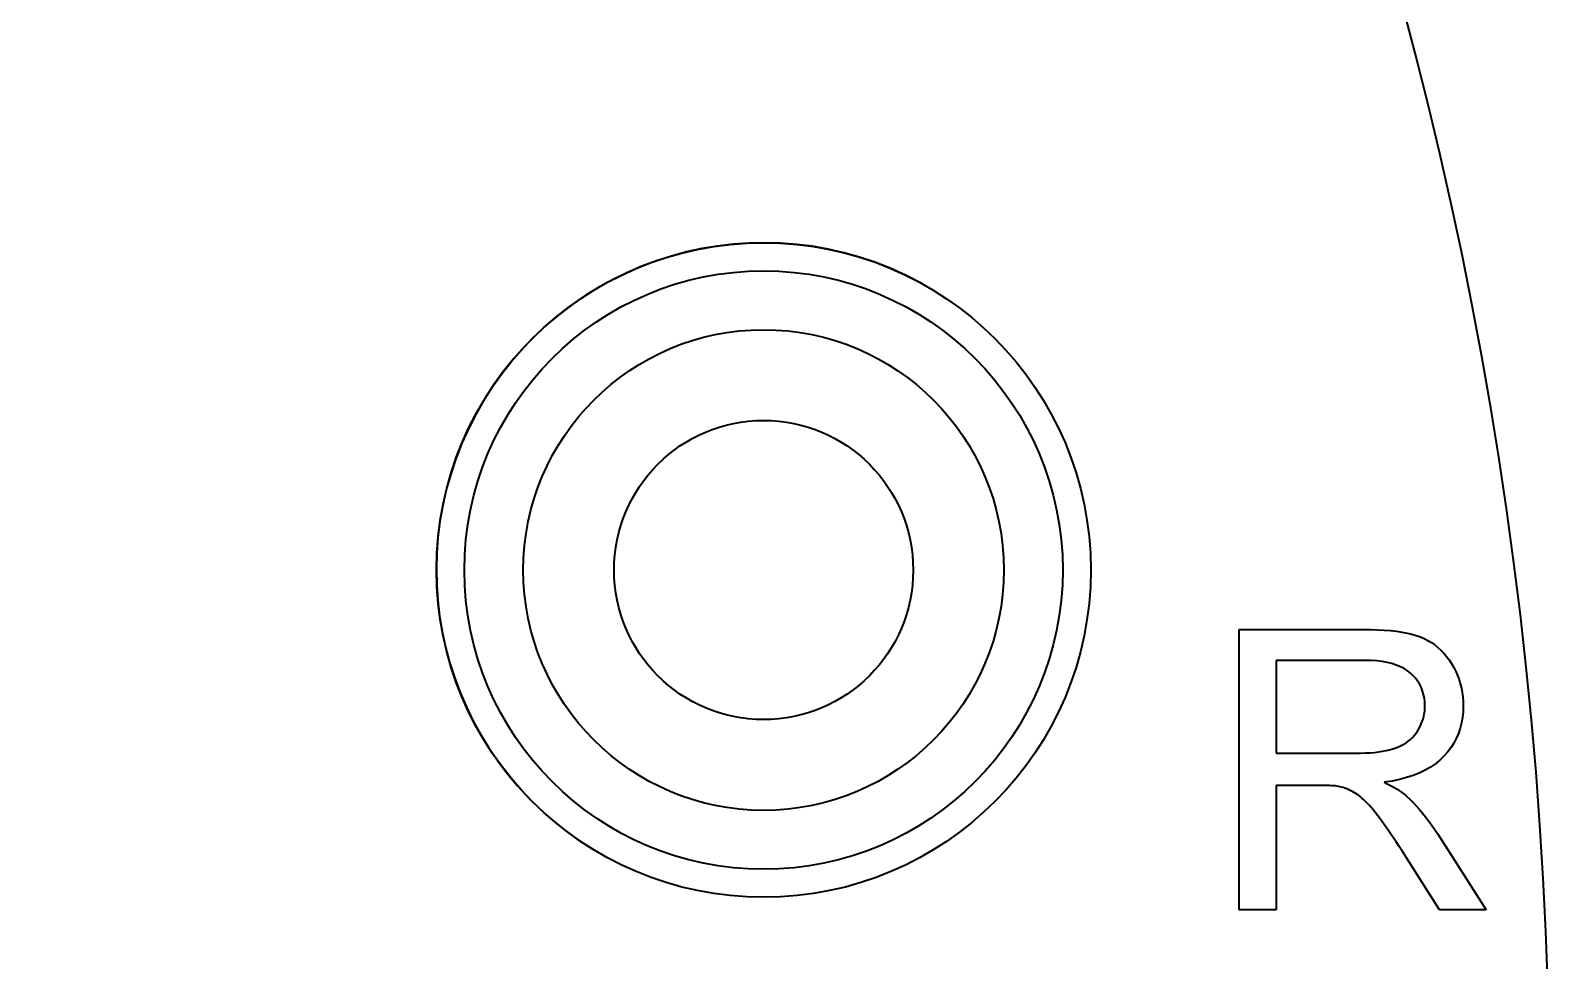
# Model space of a CAD drawing. Extents: x 23 to 472, y 3 to 294.
# Drawn here: x 160.19 to 166.29, y 109.56 to 113.29 of the extents above; entities that cross this region are included whole.
import ezdxf

# ---------------------------------------------------------------- set-up
doc = ezdxf.new("R2010")
doc.units = 0
doc.layers.get('0').update_dxf_attribs({"lineweight": 13})

msp = doc.modelspace()

# ---------------------------------------------------------------- linework, layer by layer
at = {"color": 7, "lineweight": 35, "ltscale": 0.028125}
msp.add_line((165.0427, 109.7637), (165.0427, 110.8887), dxfattribs=at)
at = {"color": 7, "lineweight": 35, "ltscale": 0.01247}
msp.add_line((165.0427, 110.8887), (165.5415, 110.8887), dxfattribs=at)
at = {"color": 7, "lineweight": 35, "ltscale": 0.000734175}
msp.add_line((165.5415, 110.8887), (165.5708, 110.8884), dxfattribs=at)
at = {"color": 7, "lineweight": 35, "ltscale": 0.000698175}
msp.add_line((165.5708, 110.8884), (165.5987, 110.8875), dxfattribs=at)
at = {"color": 7, "lineweight": 35, "ltscale": 0.00066312}
msp.add_line((165.5987, 110.8875), (165.6252, 110.8859), dxfattribs=at)
at = {"color": 7, "lineweight": 35, "ltscale": 0.000627966}
msp.add_line((165.6252, 110.8859), (165.6502, 110.8838), dxfattribs=at)
at = {"color": 7, "lineweight": 35, "ltscale": 0.000593847}
msp.add_line((165.6502, 110.8838), (165.6738, 110.8811), dxfattribs=at)
at = {"color": 7, "lineweight": 35, "ltscale": 0.000559882}
msp.add_line((165.6738, 110.8811), (165.696, 110.8777), dxfattribs=at)
at = {"color": 7, "lineweight": 35, "ltscale": 0.000526831}
msp.add_line((165.696, 110.8777), (165.7167, 110.8738), dxfattribs=at)
at = {"color": 7, "lineweight": 35, "ltscale": 0.000494735}
msp.add_line((165.7167, 110.8738), (165.7359, 110.8693), dxfattribs=at)
at = {"color": 7, "lineweight": 35, "ltscale": 0.000463692}
msp.add_line((165.7359, 110.8693), (165.7538, 110.8641), dxfattribs=at)
at = {"color": 7, "lineweight": 35, "ltscale": 0.000434055}
msp.add_line((165.7538, 110.8641), (165.7701, 110.8584), dxfattribs=at)
at = {"color": 7, "lineweight": 35, "ltscale": 0.000416628}
msp.add_line((165.7701, 110.8584), (165.7855, 110.8518), dxfattribs=at)
at = {"color": 7, "lineweight": 35, "ltscale": 0.000412367}
msp.add_line((165.7855, 110.8518), (165.8002, 110.8444), dxfattribs=at)
at = {"color": 7, "lineweight": 35, "ltscale": 0.000409669}
msp.add_line((165.8002, 110.8444), (165.8143, 110.836), dxfattribs=at)
at = {"color": 7, "lineweight": 35, "ltscale": 0.000409192}
msp.add_line((165.8143, 110.836), (165.8277, 110.8267), dxfattribs=at)
at = {"color": 7, "lineweight": 35, "ltscale": 0.000410173}
msp.add_line((165.8277, 110.8267), (165.8405, 110.8164), dxfattribs=at)
at = {"color": 7, "lineweight": 35, "ltscale": 0.000413515}
msp.add_line((165.8405, 110.8164), (165.8527, 110.8053), dxfattribs=at)
at = {"color": 7, "lineweight": 35, "ltscale": 0.00041826}
msp.add_line((165.8527, 110.8053), (165.8643, 110.7932), dxfattribs=at)
at = {"color": 7, "lineweight": 35, "ltscale": 0.009305}
msp.add_line((165.1915, 110.7643), (165.1915, 110.3922), dxfattribs=at)
at = {"color": 7, "lineweight": 35, "ltscale": 0.008902}
msp.add_line((165.5476, 110.7643), (165.1915, 110.7643), dxfattribs=at)
at = {"color": 7, "lineweight": 35, "ltscale": 0.000608686}
msp.add_line((165.5719, 110.7638), (165.5476, 110.7643), dxfattribs=at)
at = {"color": 7, "lineweight": 35, "ltscale": 0.000576358}
msp.add_line((165.5949, 110.7623), (165.5719, 110.7638), dxfattribs=at)
at = {"color": 7, "lineweight": 35, "ltscale": 0.000545372}
msp.add_line((165.6166, 110.7597), (165.5949, 110.7623), dxfattribs=at)
at = {"color": 7, "lineweight": 35, "ltscale": 0.000515758}
msp.add_line((165.6369, 110.7561), (165.6166, 110.7597), dxfattribs=at)
at = {"color": 7, "lineweight": 35, "ltscale": 0.000488237}
msp.add_line((165.6559, 110.7515), (165.6369, 110.7561), dxfattribs=at)
at = {"color": 7, "lineweight": 35, "ltscale": 0.000462988}
msp.add_line((165.6735, 110.7458), (165.6559, 110.7515), dxfattribs=at)
at = {"color": 7, "lineweight": 35, "ltscale": 0.000440177}
msp.add_line((165.6898, 110.7391), (165.6735, 110.7458), dxfattribs=at)
at = {"color": 7, "lineweight": 35, "ltscale": 0.000420342}
msp.add_line((165.7048, 110.7314), (165.6898, 110.7391), dxfattribs=at)
at = {"color": 7, "lineweight": 35, "ltscale": 0.000425238}
msp.add_line((165.8643, 110.7932), (165.8752, 110.7801), dxfattribs=at)
at = {"color": 7, "lineweight": 35, "ltscale": 0.000433676}
msp.add_line((165.8752, 110.7801), (165.8856, 110.7662), dxfattribs=at)
at = {"color": 7, "lineweight": 35, "ltscale": 0.000443837}
msp.add_line((165.8856, 110.7662), (165.8952, 110.7513), dxfattribs=at)
at = {"color": 7, "lineweight": 35, "ltscale": 0.000446898}
msp.add_line((165.8952, 110.7513), (165.9041, 110.7358), dxfattribs=at)
at = {"color": 7, "lineweight": 35, "ltscale": 0.000443212}
msp.add_line((165.9041, 110.7358), (165.9121, 110.72), dxfattribs=at)
at = {"color": 7, "lineweight": 35, "ltscale": 0.000404119}
msp.add_line((165.7184, 110.7227), (165.7048, 110.7314), dxfattribs=at)
at = {"color": 7, "lineweight": 35, "ltscale": 0.000392121}
msp.add_line((165.7306, 110.7129), (165.7184, 110.7227), dxfattribs=at)
at = {"color": 7, "lineweight": 35, "ltscale": 0.000381429}
msp.add_line((165.7416, 110.7024), (165.7306, 110.7129), dxfattribs=at)
at = {"color": 7, "lineweight": 35, "ltscale": 0.000371523}
msp.add_line((165.7515, 110.6912), (165.7416, 110.7024), dxfattribs=at)
at = {"color": 7, "lineweight": 35, "ltscale": 0.000364609}
msp.add_line((165.7602, 110.6795), (165.7515, 110.6912), dxfattribs=at)
at = {"color": 7, "lineweight": 35, "ltscale": 0.000359886}
msp.add_line((165.7677, 110.6673), (165.7602, 110.6795), dxfattribs=at)
at = {"color": 7, "lineweight": 35, "ltscale": 0.000440134}
msp.add_line((165.9121, 110.72), (165.9191, 110.7038), dxfattribs=at)
at = {"color": 7, "lineweight": 35, "ltscale": 0.000439212}
msp.add_line((165.9191, 110.7038), (165.9252, 110.6873), dxfattribs=at)
at = {"color": 7, "lineweight": 35, "ltscale": 0.000439287}
msp.add_line((165.9252, 110.6873), (165.9303, 110.6705), dxfattribs=at)
at = {"color": 7, "lineweight": 35, "ltscale": 0.000358379}
msp.add_line((165.7741, 110.6544), (165.7677, 110.6673), dxfattribs=at)
at = {"color": 7, "lineweight": 35, "ltscale": 0.000359429}
msp.add_line((165.7793, 110.641), (165.7741, 110.6544), dxfattribs=at)
at = {"color": 7, "lineweight": 35, "ltscale": 0.000363797}
msp.add_line((165.7833, 110.627), (165.7793, 110.641), dxfattribs=at)
at = {"color": 7, "lineweight": 35, "ltscale": 0.00037077}
msp.add_line((165.7862, 110.6125), (165.7833, 110.627), dxfattribs=at)
at = {"color": 7, "lineweight": 35, "ltscale": 0.000440769}
msp.add_line((165.9303, 110.6705), (165.9345, 110.6534), dxfattribs=at)
at = {"color": 7, "lineweight": 35, "ltscale": 0.000443624}
msp.add_line((165.9345, 110.6534), (165.9378, 110.636), dxfattribs=at)
at = {"color": 7, "lineweight": 35, "ltscale": 0.000447894}
msp.add_line((165.9378, 110.636), (165.9402, 110.6182), dxfattribs=at)
at = {"color": 7, "lineweight": 35, "ltscale": 0.000453692}
msp.add_line((165.9402, 110.6182), (165.9416, 110.6001), dxfattribs=at)
at = {"color": 7, "lineweight": 35, "ltscale": 0.000265014}
msp.add_line((165.7859, 110.5497), (165.7874, 110.5602), dxfattribs=at)
at = {"color": 7, "lineweight": 35, "ltscale": 0.000380157}
msp.add_line((165.788, 110.5974), (165.7862, 110.6125), dxfattribs=at)
at = {"color": 7, "lineweight": 35, "ltscale": 0.000267297}
msp.add_line((165.7874, 110.5602), (165.7883, 110.5709), dxfattribs=at)
at = {"color": 7, "lineweight": 35, "ltscale": 0.000392211}
msp.add_line((165.7886, 110.5817), (165.788, 110.5974), dxfattribs=at)
at = {"color": 7, "lineweight": 35, "ltscale": 0.000270758}
msp.add_line((165.7883, 110.5709), (165.7886, 110.5817), dxfattribs=at)
at = {"color": 7, "lineweight": 35, "ltscale": 0.000573157}
msp.add_line((165.9413, 110.5581), (165.9389, 110.5353), dxfattribs=at)
at = {"color": 7, "lineweight": 35, "ltscale": 0.000589689}
msp.add_line((165.942, 110.5817), (165.9413, 110.5581), dxfattribs=at)
at = {"color": 7, "lineweight": 35, "ltscale": 0.000460199}
msp.add_line((165.9416, 110.6001), (165.942, 110.5817), dxfattribs=at)
at = {"color": 7, "lineweight": 35, "ltscale": 0.000270188}
msp.add_line((165.7643, 110.4902), (165.7694, 110.4997), dxfattribs=at)
at = {"color": 7, "lineweight": 35, "ltscale": 0.000266769}
msp.add_line((165.7694, 110.4997), (165.7739, 110.5094), dxfattribs=at)
at = {"color": 7, "lineweight": 35, "ltscale": 0.000264848}
msp.add_line((165.7739, 110.5094), (165.7778, 110.5192), dxfattribs=at)
at = {"color": 7, "lineweight": 35, "ltscale": 0.00026354}
msp.add_line((165.7778, 110.5192), (165.7811, 110.5292), dxfattribs=at)
at = {"color": 7, "lineweight": 35, "ltscale": 0.000263081}
msp.add_line((165.7811, 110.5292), (165.7838, 110.5394), dxfattribs=at)
at = {"color": 7, "lineweight": 35, "ltscale": 0.000263331}
msp.add_line((165.7838, 110.5394), (165.7859, 110.5497), dxfattribs=at)
at = {"color": 7, "lineweight": 35, "ltscale": 0.00054294}
msp.add_line((165.9296, 110.492), (165.9227, 110.4714), dxfattribs=at)
at = {"color": 7, "lineweight": 35, "ltscale": 0.000549712}
msp.add_line((165.9351, 110.5133), (165.9296, 110.492), dxfattribs=at)
at = {"color": 7, "lineweight": 35, "ltscale": 0.000560069}
msp.add_line((165.9389, 110.5353), (165.9351, 110.5133), dxfattribs=at)
at = {"color": 7, "lineweight": 35, "ltscale": 0.000282535}
msp.add_line((165.7032, 110.4282), (165.7128, 110.4342), dxfattribs=at)
at = {"color": 7, "lineweight": 35, "ltscale": 0.000278142}
msp.add_line((165.7128, 110.4342), (165.7218, 110.4407), dxfattribs=at)
at = {"color": 7, "lineweight": 35, "ltscale": 0.000274727}
msp.add_line((165.7218, 110.4407), (165.7303, 110.4477), dxfattribs=at)
at = {"color": 7, "lineweight": 35, "ltscale": 0.000273}
msp.add_line((165.7303, 110.4477), (165.7382, 110.4552), dxfattribs=at)
at = {"color": 7, "lineweight": 35, "ltscale": 0.000272357}
msp.add_line((165.7382, 110.4552), (165.7456, 110.4632), dxfattribs=at)
at = {"color": 7, "lineweight": 35, "ltscale": 0.000272785}
msp.add_line((165.7456, 110.4632), (165.7524, 110.4718), dxfattribs=at)
at = {"color": 7, "lineweight": 35, "ltscale": 0.000274679}
msp.add_line((165.7524, 110.4718), (165.7586, 110.4808), dxfattribs=at)
at = {"color": 7, "lineweight": 35, "ltscale": 0.000273841}
msp.add_line((165.7586, 110.4808), (165.7643, 110.4902), dxfattribs=at)
at = {"color": 7, "lineweight": 35, "ltscale": 0.000542256}
msp.add_line((165.9041, 110.4325), (165.8924, 110.4142), dxfattribs=at)
at = {"color": 7, "lineweight": 35, "ltscale": 0.000538789}
msp.add_line((165.9141, 110.4516), (165.9041, 110.4325), dxfattribs=at)
at = {"color": 7, "lineweight": 35, "ltscale": 0.000538907}
msp.add_line((165.9227, 110.4714), (165.9141, 110.4516), dxfattribs=at)
at = {"color": 7, "lineweight": 35, "ltscale": 0.008}
msp.add_line((165.1915, 110.3922), (165.5115, 110.3922), dxfattribs=at)
at = {"color": 7, "lineweight": 35, "ltscale": 0.000499264}
msp.add_line((165.5115, 110.3922), (165.5315, 110.3924), dxfattribs=at)
at = {"color": 7, "lineweight": 35, "ltscale": 0.000477213}
msp.add_line((165.5315, 110.3924), (165.5506, 110.393), dxfattribs=at)
at = {"color": 7, "lineweight": 35, "ltscale": 0.000455374}
msp.add_line((165.5506, 110.393), (165.5688, 110.3941), dxfattribs=at)
at = {"color": 7, "lineweight": 35, "ltscale": 0.000434152}
msp.add_line((165.5688, 110.3941), (165.5861, 110.3955), dxfattribs=at)
at = {"color": 7, "lineweight": 35, "ltscale": 0.000412729}
msp.add_line((165.5861, 110.3955), (165.6025, 110.3974), dxfattribs=at)
at = {"color": 7, "lineweight": 35, "ltscale": 0.000392278}
msp.add_line((165.6025, 110.3974), (165.618, 110.3998), dxfattribs=at)
at = {"color": 7, "lineweight": 35, "ltscale": 0.000371983}
msp.add_line((165.618, 110.3998), (165.6326, 110.4025), dxfattribs=at)
at = {"color": 7, "lineweight": 35, "ltscale": 0.000352635}
msp.add_line((165.6326, 110.4025), (165.6464, 110.4057), dxfattribs=at)
at = {"color": 7, "lineweight": 35, "ltscale": 0.000333257}
msp.add_line((165.6464, 110.4057), (165.6592, 110.4092), dxfattribs=at)
at = {"color": 7, "lineweight": 35, "ltscale": 0.000315385}
msp.add_line((165.6592, 110.4092), (165.6712, 110.4133), dxfattribs=at)
at = {"color": 7, "lineweight": 35, "ltscale": 0.000302418}
msp.add_line((165.6712, 110.4133), (165.6824, 110.4177), dxfattribs=at)
at = {"color": 7, "lineweight": 35, "ltscale": 0.000294516}
msp.add_line((165.6824, 110.4177), (165.6931, 110.4227), dxfattribs=at)
at = {"color": 7, "lineweight": 35, "ltscale": 0.000287899}
msp.add_line((165.6931, 110.4227), (165.7032, 110.4282), dxfattribs=at)
at = {"color": 7, "lineweight": 35, "ltscale": 0.000568746}
msp.add_line((165.8645, 110.3799), (165.8482, 110.3641), dxfattribs=at)
at = {"color": 7, "lineweight": 35, "ltscale": 0.000558552}
msp.add_line((165.8793, 110.3967), (165.8645, 110.3799), dxfattribs=at)
at = {"color": 7, "lineweight": 35, "ltscale": 0.000548464}
msp.add_line((165.8924, 110.4142), (165.8793, 110.3967), dxfattribs=at)
at = {"color": 7, "lineweight": 35, "ltscale": 0.000666751}
msp.add_line((165.7659, 110.3127), (165.7411, 110.3029), dxfattribs=at)
at = {"color": 7, "lineweight": 35, "ltscale": 0.000640111}
msp.add_line((165.789, 110.3238), (165.7659, 110.3127), dxfattribs=at)
at = {"color": 7, "lineweight": 35, "ltscale": 0.000616265}
msp.add_line((165.8104, 110.336), (165.789, 110.3238), dxfattribs=at)
at = {"color": 7, "lineweight": 35, "ltscale": 0.000596575}
msp.add_line((165.8302, 110.3494), (165.8104, 110.336), dxfattribs=at)
at = {"color": 7, "lineweight": 35, "ltscale": 0.000580522}
msp.add_line((165.8482, 110.3641), (165.8302, 110.3494), dxfattribs=at)
at = {"color": 7, "lineweight": 35, "ltscale": 0.012489}
msp.add_line((165.1915, 110.2632), (165.1915, 109.7637), dxfattribs=at)
at = {"color": 7, "lineweight": 35, "ltscale": 0.004316}
msp.add_line((165.3642, 110.2632), (165.1915, 110.2632), dxfattribs=at)
at = {"color": 7, "lineweight": 35, "ltscale": 0.000279809}
msp.add_line((165.3754, 110.2632), (165.3642, 110.2632), dxfattribs=at)
at = {"color": 7, "lineweight": 35, "ltscale": 0.000263524}
msp.add_line((165.3859, 110.263), (165.3754, 110.2632), dxfattribs=at)
at = {"color": 7, "lineweight": 35, "ltscale": 0.000247576}
msp.add_line((165.3958, 110.2628), (165.3859, 110.263), dxfattribs=at)
at = {"color": 7, "lineweight": 35, "ltscale": 0.000231661}
msp.add_line((165.4051, 110.2624), (165.3958, 110.2628), dxfattribs=at)
at = {"color": 7, "lineweight": 35, "ltscale": 0.000215754}
msp.add_line((165.4137, 110.2619), (165.4051, 110.2624), dxfattribs=at)
at = {"color": 7, "lineweight": 35, "ltscale": 0.000199699}
msp.add_line((165.4217, 110.2613), (165.4137, 110.2619), dxfattribs=at)
at = {"color": 7, "lineweight": 35, "ltscale": 0.000183642}
msp.add_line((165.429, 110.2606), (165.4217, 110.2613), dxfattribs=at)
at = {"color": 7, "lineweight": 35, "ltscale": 0.000168279}
msp.add_line((165.4357, 110.2598), (165.429, 110.2606), dxfattribs=at)
at = {"color": 7, "lineweight": 35, "ltscale": 0.000152494}
msp.add_line((165.4417, 110.2589), (165.4357, 110.2598), dxfattribs=at)
at = {"color": 7, "lineweight": 35, "ltscale": 0.000136864}
msp.add_line((165.4471, 110.2579), (165.4417, 110.2589), dxfattribs=at)
at = {"color": 7, "lineweight": 35, "ltscale": 0.000178415}
msp.add_line((165.454, 110.256), (165.4471, 110.2579), dxfattribs=at)
at = {"color": 7, "lineweight": 35, "ltscale": 0.000179385}
msp.add_line((165.4608, 110.254), (165.454, 110.256), dxfattribs=at)
at = {"color": 7, "lineweight": 35, "ltscale": 0.000181036}
msp.add_line((165.4677, 110.2516), (165.4608, 110.254), dxfattribs=at)
at = {"color": 7, "lineweight": 35, "ltscale": 0.000182481}
msp.add_line((165.4745, 110.249), (165.4677, 110.2516), dxfattribs=at)
at = {"color": 7, "lineweight": 35, "ltscale": 0.000184759}
msp.add_line((165.4813, 110.2462), (165.4745, 110.249), dxfattribs=at)
at = {"color": 7, "lineweight": 35, "ltscale": 0.000798569}
msp.add_line((165.6566, 110.2806), (165.6251, 110.2755), dxfattribs=at)
at = {"color": 7, "lineweight": 35, "ltscale": 0.000321289}
msp.add_line((165.6251, 110.2755), (165.6366, 110.2698), dxfattribs=at)
at = {"color": 7, "lineweight": 35, "ltscale": 0.000308633}
msp.add_line((165.6366, 110.2698), (165.6476, 110.2642), dxfattribs=at)
at = {"color": 7, "lineweight": 35, "ltscale": 0.000295606}
msp.add_line((165.6476, 110.2642), (165.658, 110.2586), dxfattribs=at)
at = {"color": 7, "lineweight": 35, "ltscale": 0.000762549}
msp.add_line((165.6865, 110.2868), (165.6566, 110.2806), dxfattribs=at)
at = {"color": 7, "lineweight": 35, "ltscale": 0.000283211}
msp.add_line((165.658, 110.2586), (165.6678, 110.2529), dxfattribs=at)
at = {"color": 7, "lineweight": 35, "ltscale": 0.000270614}
msp.add_line((165.6678, 110.2529), (165.6771, 110.2473), dxfattribs=at)
at = {"color": 7, "lineweight": 35, "ltscale": 0.00072832}
msp.add_line((165.7147, 110.2943), (165.6865, 110.2868), dxfattribs=at)
at = {"color": 7, "lineweight": 35, "ltscale": 0.000696122}
msp.add_line((165.7411, 110.3029), (165.7147, 110.2943), dxfattribs=at)
at = {"color": 7, "lineweight": 35, "ltscale": 0.000186514}
msp.add_line((165.4881, 110.243), (165.4813, 110.2462), dxfattribs=at)
at = {"color": 7, "lineweight": 35, "ltscale": 0.000188979}
msp.add_line((165.4949, 110.2397), (165.4881, 110.243), dxfattribs=at)
at = {"color": 7, "lineweight": 35, "ltscale": 0.000191392}
msp.add_line((165.5016, 110.236), (165.4949, 110.2397), dxfattribs=at)
at = {"color": 7, "lineweight": 35, "ltscale": 0.000194222}
msp.add_line((165.5083, 110.2321), (165.5016, 110.236), dxfattribs=at)
at = {"color": 7, "lineweight": 35, "ltscale": 0.000196878}
msp.add_line((165.515, 110.2279), (165.5083, 110.2321), dxfattribs=at)
at = {"color": 7, "lineweight": 35, "ltscale": 0.000204823}
msp.add_line((165.5217, 110.2233), (165.515, 110.2279), dxfattribs=at)
at = {"color": 7, "lineweight": 35, "ltscale": 0.000217896}
msp.add_line((165.5287, 110.2181), (165.5217, 110.2233), dxfattribs=at)
at = {"color": 7, "lineweight": 35, "ltscale": 0.000230997}
msp.add_line((165.5358, 110.2121), (165.5287, 110.2181), dxfattribs=at)
at = {"color": 7, "lineweight": 35, "ltscale": 0.000245339}
msp.add_line((165.5431, 110.2056), (165.5358, 110.2121), dxfattribs=at)
at = {"color": 7, "lineweight": 35, "ltscale": 0.000259403}
msp.add_line((165.5506, 110.1984), (165.5431, 110.2056), dxfattribs=at)
at = {"color": 7, "lineweight": 35, "ltscale": 0.000273752}
msp.add_line((165.5582, 110.1906), (165.5506, 110.1984), dxfattribs=at)
at = {"color": 7, "lineweight": 35, "ltscale": 0.000288725}
msp.add_line((165.566, 110.1821), (165.5582, 110.1906), dxfattribs=at)
at = {"color": 7, "lineweight": 35, "ltscale": 0.000258542}
msp.add_line((165.6771, 110.2473), (165.6858, 110.2417), dxfattribs=at)
at = {"color": 7, "lineweight": 35, "ltscale": 0.00024634}
msp.add_line((165.6858, 110.2417), (165.6939, 110.2361), dxfattribs=at)
at = {"color": 7, "lineweight": 35, "ltscale": 0.000234719}
msp.add_line((165.6939, 110.2361), (165.7015, 110.2306), dxfattribs=at)
at = {"color": 7, "lineweight": 35, "ltscale": 0.00022319}
msp.add_line((165.7015, 110.2306), (165.7085, 110.225), dxfattribs=at)
at = {"color": 7, "lineweight": 35, "ltscale": 0.000211976}
msp.add_line((165.7085, 110.225), (165.7149, 110.2195), dxfattribs=at)
at = {"color": 7, "lineweight": 35, "ltscale": 0.000446463}
msp.add_line((165.7149, 110.2195), (165.7279, 110.2072), dxfattribs=at)
at = {"color": 7, "lineweight": 35, "ltscale": 0.000454586}
msp.add_line((165.7279, 110.2072), (165.7407, 110.1944), dxfattribs=at)
at = {"color": 7, "lineweight": 35, "ltscale": 0.000462667}
msp.add_line((165.7407, 110.1944), (165.7534, 110.1809), dxfattribs=at)
at = {"color": 7, "lineweight": 35, "ltscale": 0.000303506}
msp.add_line((165.574, 110.1729), (165.566, 110.1821), dxfattribs=at)
at = {"color": 7, "lineweight": 35, "ltscale": 0.000318467}
msp.add_line((165.5822, 110.1632), (165.574, 110.1729), dxfattribs=at)
at = {"color": 7, "lineweight": 35, "ltscale": 0.000334}
msp.add_line((165.5906, 110.1527), (165.5822, 110.1632), dxfattribs=at)
at = {"color": 7, "lineweight": 35, "ltscale": 0.000354452}
msp.add_line((165.5992, 110.1415), (165.5906, 110.1527), dxfattribs=at)
at = {"color": 7, "lineweight": 35, "ltscale": 0.000380531}
msp.add_line((165.6084, 110.1293), (165.5992, 110.1415), dxfattribs=at)
at = {"color": 7, "lineweight": 35, "ltscale": 0.000406173}
msp.add_line((165.618, 110.1162), (165.6084, 110.1293), dxfattribs=at)
at = {"color": 7, "lineweight": 35, "ltscale": 0.000471306}
msp.add_line((165.7534, 110.1809), (165.766, 110.1668), dxfattribs=at)
at = {"color": 7, "lineweight": 35, "ltscale": 0.000480699}
msp.add_line((165.766, 110.1668), (165.7784, 110.1522), dxfattribs=at)
at = {"color": 7, "lineweight": 35, "ltscale": 0.000489803}
msp.add_line((165.7784, 110.1522), (165.7907, 110.1369), dxfattribs=at)
at = {"color": 7, "lineweight": 35, "ltscale": 0.000499568}
msp.add_line((165.7907, 110.1369), (165.8028, 110.121), dxfattribs=at)
at = {"color": 7, "lineweight": 35, "ltscale": 0.000432371}
msp.add_line((165.628, 110.1021), (165.618, 110.1162), dxfattribs=at)
at = {"color": 7, "lineweight": 35, "ltscale": 0.000458515}
msp.add_line((165.6385, 110.0871), (165.628, 110.1021), dxfattribs=at)
at = {"color": 7, "lineweight": 35, "ltscale": 0.00048457}
msp.add_line((165.6495, 110.0711), (165.6385, 110.0871), dxfattribs=at)
at = {"color": 7, "lineweight": 35, "ltscale": 0.000510623}
msp.add_line((165.6609, 110.0542), (165.6495, 110.0711), dxfattribs=at)
at = {"color": 7, "lineweight": 35, "ltscale": 0.000509242}
msp.add_line((165.8028, 110.121), (165.8148, 110.1046), dxfattribs=at)
at = {"color": 7, "lineweight": 35, "ltscale": 0.000519778}
msp.add_line((165.8148, 110.1046), (165.8267, 110.0875), dxfattribs=at)
at = {"color": 7, "lineweight": 35, "ltscale": 0.000529975}
msp.add_line((165.8267, 110.0875), (165.8384, 110.0699), dxfattribs=at)
at = {"color": 7, "lineweight": 35, "ltscale": 0.009084}
msp.add_line((165.8384, 110.0699), (166.0341, 109.7637), dxfattribs=at)
at = {"color": 7, "lineweight": 35, "ltscale": 0.000536964}
msp.add_line((165.6728, 110.0363), (165.6609, 110.0542), dxfattribs=at)
at = {"color": 7, "lineweight": 35, "ltscale": 0.000563016}
msp.add_line((165.6852, 110.0175), (165.6728, 110.0363), dxfattribs=at)
at = {"color": 7, "lineweight": 35, "ltscale": 0.000589382}
msp.add_line((165.698, 109.9977), (165.6852, 110.0175), dxfattribs=at)
at = {"color": 7, "lineweight": 35, "ltscale": 0.006935}
msp.add_line((165.8469, 109.7637), (165.698, 109.9977), dxfattribs=at)
at = {"color": 7, "lineweight": 35, "ltscale": 0.003722}
msp.add_line((165.1915, 109.7637), (165.0427, 109.7637), dxfattribs=at)
at = {"color": 7, "lineweight": 35, "ltscale": 0.004681}
msp.add_line((166.0341, 109.7637), (165.8469, 109.7637), dxfattribs=at)
at = {"color": 7, "lineweight": 35}
for radius in [1.3125, 1.2, 0.9638, 0.6]:
    msp.add_circle((163.1354, 111.1267), radius, dxfattribs=at)
for centre, radius, start, end in [((149.3198, 108.9405), 16.9688, 92.27977, 447.72023), ((163.1354, 111.1267), 1.3125, 61.35211, 241.35211)]:
    msp.add_arc(centre, radius, start, end, dxfattribs=at)

doc.saveas('drawing.dxf')
